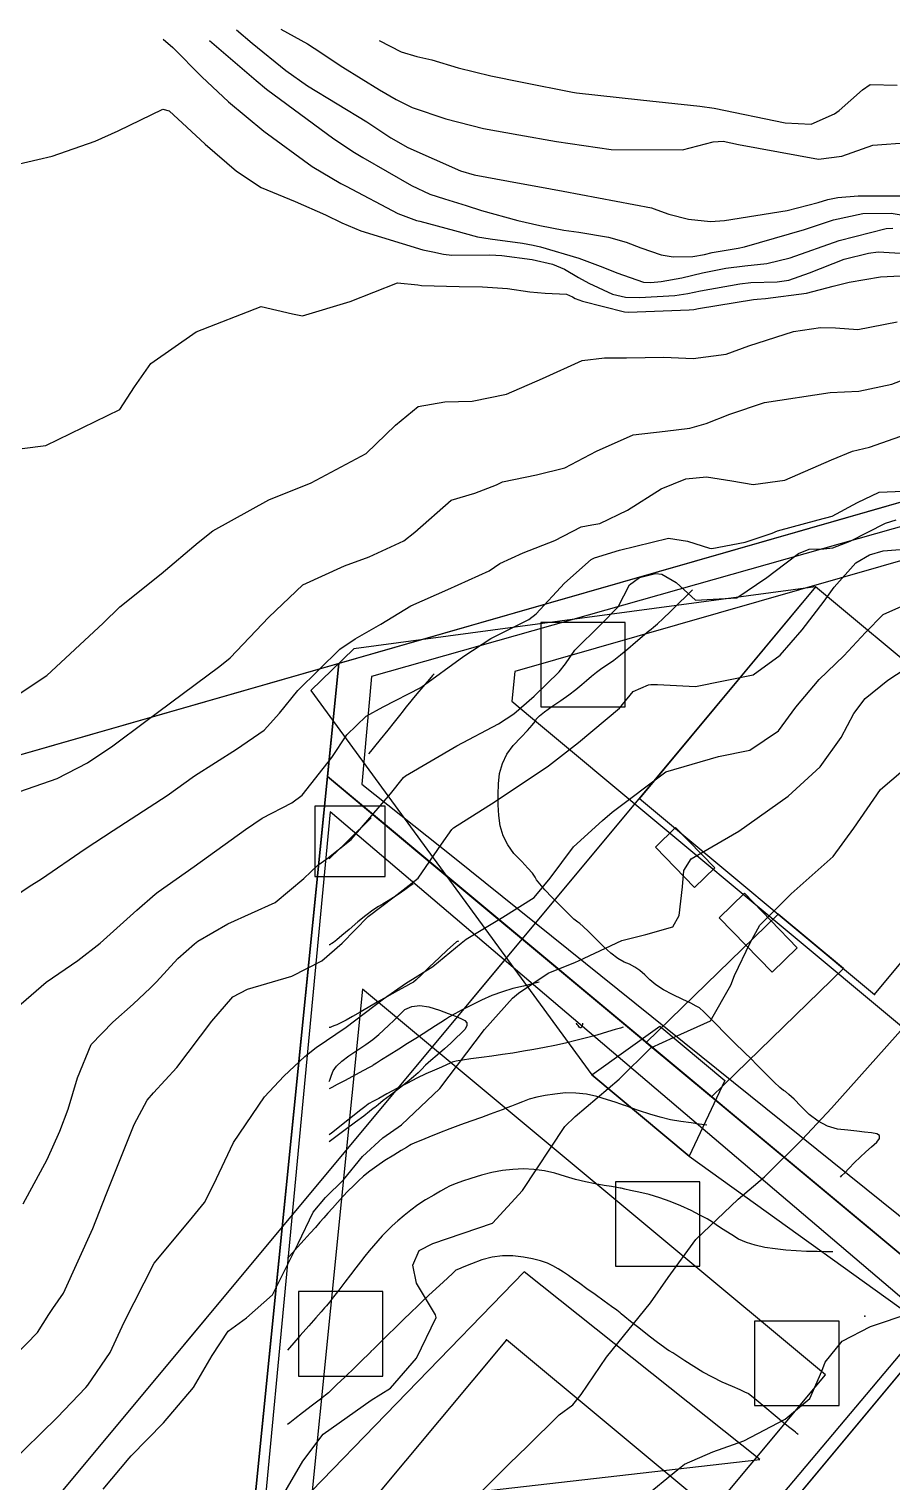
# Model space of a CAD drawing. Header units: feet. Extents: x 1318179 to 1318934, y 422471 to 423299.
# Drawn here: x 1318347 to 1318469.6, y 423088.7 to 423295.1 of the extents above; entities that cross this region are included whole.
import ezdxf

# ---------------------------------------------------------------- set-up
doc = ezdxf.new("R2010")
doc.units = ezdxf.units.FT
for name, color, linetype in [('A-BLDG-OTLN', 3, 'CONTINUOUS'), ('C-DRNG-AREA', 150, 'CONTINUOUS'), ('C-LOD', 30, 'CONTINUOUS'), ('C-PROP', 6, 'CONTINUOUS'), ('C-PVMT', 8, 'CONTINUOUS'), ('C-SWM', 92, 'CONTINUOUS'), ('C-TOPO-MAJR', 32, 'CONTINUOUS'), ('C-TOPO-SPOT', 7, 'CONTINUOUS'), ('C-UTIL', 4, 'CONTINUOUS'), ('L-PLNT-TREE', 90, 'CONTINUOUS'), ('V-PROP-LINE', 7, 'CONTINUOUS')]:
    doc.layers.add(name, color=color, linetype=linetype)

msp = doc.modelspace()

# ---------------------------------------------------------------- linework, layer by layer
at = {"layer": 'A-BLDG-OTLN'}
for points in [[(1318433.69, 423185.84), (1318467.08, 423158), (1318492.12, 423188.04), (1318458.72, 423215.88), (1318433.69, 423185.84)], [(1318386.13, 423074.53), (1318415.28, 423050.23), (1318443.96, 423084.63), (1318414.8, 423108.93), (1318386.13, 423074.53)]]:
    msp.add_lwpolyline(points, close=True, dxfattribs=at)
at = {"layer": 'C-DRNG-AREA'}
for points in [[(1318389.37, 423188.93), (1318402.24, 423178.2), (1318479.06, 423114.18), (1318489.77, 423127.04), (1318498.03, 423136), (1318507.68, 423144.58), (1318518.14, 423152.17), (1318529.3, 423158.68), (1318541.05, 423164.05), (1318551.28, 423167.54), (1318552.58, 423167.98), (1318553.3, 423168.19), (1318531.19, 423245.22), (1318390.98, 423204.99), (1318389.37, 423188.93)], [(1318371.77, 423013.6), (1318385.61, 423002.06), (1318479.06, 423114.19), (1318389.37, 423188.93), (1318371.77, 423013.6)]]:
    msp.add_lwpolyline(points, close=True, dxfattribs=at)
at = {"layer": 'C-LOD'}
for points in [[(1318387.04, 423201.16), (1318426.94, 423146.55), (1318440.76, 423135.03), (1318475.11, 423110.35), (1318476.19, 423111.39), (1318479.06, 423114.18), (1318481.21, 423116.27), (1318492.12, 423188.04), (1318458.72, 423215.88), (1318393.14, 423207.08), (1318387.04, 423201.16)], [(1318450.78, 423091.94), (1318417.31, 423118.61), (1318384.11, 423084.32), (1318450.78, 423091.94)]]:
    msp.add_lwpolyline(points, close=True, dxfattribs=at)
at = {"layer": 'C-PROP'}
for points in [[(1318394.25, 423187.85), (1318407.2, 423177.56), (1318479.91, 423119.11), (1318489.58, 423132.04), (1318496.52, 423140.77), (1318504.41, 423148.37), (1318513.67, 423154.4), (1318524.4, 423159.68), (1318536.06, 423164.34), (1318546.28, 423167.51), (1318547.58, 423167.92), (1318548.3, 423168.11), (1318528.78, 423240.84), (1318395.64, 423203.17), (1318394.25, 423187.85)], [(1318415.57, 423199.63), (1318418.24, 423197.41), (1318471.51, 423153.01), (1318510.3, 423164.16), (1318527.67, 423185), (1318514.18, 423232.02), (1318415.99, 423203.84), (1318415.57, 423199.63)], [(1318390.98, 423204.99), (1318205.86, 423151.87), (1318371.77, 423013.6), (1318390.98, 423204.99)], [(1318374.09, 423018.03), (1318386.66, 423006.95), (1318474.77, 423111.61), (1318389.78, 423183.95), (1318374.09, 423018.03)], [(1318382.2, 423037.45), (1318395.47, 423026.39), (1318460.11, 423103.94), (1318394.38, 423158.72), (1318382.2, 423037.45)], [(1318450.78, 423091.94), (1318417.31, 423118.61), (1318384.11, 423084.32), (1318450.78, 423091.94)]]:
    msp.add_lwpolyline(points, close=True, dxfattribs=at)
for points in [[(1318686.22, 423157.48), (1318672.2, 423165.81), (1318657.25, 423172.32), (1318641.6, 423176.9), (1318625.5, 423179.5), (1318609.2, 423180.06), (1318592.96, 423178.57), (1318577.95, 423175.27), (1318552.58, 423167.99), (1318541.06, 423164.05), (1318529.31, 423158.68), (1318518.14, 423152.17), (1318507.68, 423144.58), (1318498.02, 423135.99), (1318489.77, 423127.04), (1318385.61, 423002.06)], [(1318389.65, 423145.64), (1318389.7, 423145.79), (1318389.81, 423146.09), (1318389.97, 423146.54), (1318390.19, 423147.15), (1318390.67, 423147.8), (1318391.41, 423148.52), (1318392.42, 423149.28), (1318393.7, 423150.1), (1318394.83, 423150.87), (1318395.81, 423151.6), (1318396.66, 423152.29), (1318397.36, 423152.93), (1318398.08, 423153.61), (1318398.82, 423154.31), (1318399.59, 423155.06), (1318400.38, 423155.83), (1318401.35, 423156.29), (1318402.49, 423156.42), (1318403.8, 423156.24), (1318405.3, 423155.74), (1318406.55, 423155.29), (1318407.56, 423154.9), (1318408.34, 423154.57), (1318408.88, 423154.3), (1318409.16, 423153.95), (1318409.16, 423153.53), (1318408.88, 423153.03), (1318408.34, 423152.46), (1318407.68, 423151.81), (1318406.89, 423151.08), (1318405.99, 423150.27), (1318404.96, 423149.38), (1318404.07, 423148.6), (1318403.33, 423147.92), (1318402.72, 423147.34), (1318402.26, 423146.87), (1318401.59, 423146.27), (1318400.71, 423145.54), (1318399.63, 423144.68), (1318398.34, 423143.69), (1318397.32, 423142.91), (1318396.57, 423142.33), (1318396.1, 423141.95), (1318395.9, 423141.78), (1318395.38, 423141.37), (1318394.54, 423140.72), (1318393.37, 423139.85), (1318391.88, 423138.74), (1318390.77, 423137.9), (1318390.02, 423137.35), (1318389.65, 423137.07)], [(1318425.63, 423153.89), (1318425.61, 423153.84), (1318425.59, 423153.73), (1318425.55, 423153.57), (1318425.49, 423153.35), (1318425.41, 423153.24), (1318425.3, 423153.24), (1318425.15, 423153.35), (1318424.98, 423153.57), (1318424.85, 423153.73), (1318424.77, 423153.84), (1318424.72, 423153.89)]]:
    msp.add_lwpolyline(points, dxfattribs=at)
at = {"layer": 'C-PVMT'}
for points in [[(1318435.97, 423178.93), (1318441.54, 423173.18), (1318444.41, 423175.97), (1318438.84, 423181.71), (1318435.97, 423178.93)], [(1318448.6, 423172.37), (1318445.01, 423168.89), (1318452.53, 423161.14), (1318456.12, 423164.62), (1318448.6, 423172.37)], [(1318434.66, 423151.18), (1318443.93, 423143.46), (1318462.69, 423161.66), (1318453.42, 423169.39), (1318434.66, 423151.18)], [(1318440.76, 423135.03), (1318426.94, 423146.55), (1318436.6, 423153.47), (1318445.82, 423145.78), (1318440.76, 423135.03)]]:
    msp.add_lwpolyline(points, close=True, dxfattribs=at)
at = {"layer": 'C-SWM'}
msp.add_lwpolyline([(1318390.98, 423204.99), (1318205.86, 423151.87), (1318371.77, 423013.6), (1318390.98, 423204.99)], close=True, dxfattribs=at)
at = {"layer": 'C-TOPO-MAJR'}
for points in [[(1318376.46, 423294.99), (1318378.68, 423293.12), (1318383.47, 423289.23), (1318386.56, 423287.06), (1318394.97, 423281.93), (1318398.4, 423279.67), (1318400.81, 423278.27), (1318408.3, 423274.96), (1318410.22, 423274.4), (1318415.11, 423273.52), (1318421.08, 423272.43), (1318422.88, 423272.1), (1318435.4, 423269.71), (1318436.19, 423269.45), (1318437.89, 423268.8), (1318440.68, 423268.11), (1318443.78, 423267.79), (1318445.77, 423267.9), (1318454.68, 423269.35), (1318459.09, 423270.49), (1318460.44, 423270.92), (1318461.86, 423271.21), (1318464.78, 423271.42), (1318469.19, 423271.41), (1318471.04, 423271.42)], [(1318382.76, 423295.11), (1318386.53, 423293.03), (1318387.5, 423292.42), (1318391.57, 423289.7), (1318396.8, 423286.5), (1318399.14, 423285.1), (1318401.42, 423283.99), (1318406.22, 423282.34), (1318411.55, 423281.01), (1318416.56, 423280.07), (1318421.94, 423279.15), (1318429.69, 423278.01), (1318439.81, 423277.94), (1318444.18, 423279.08), (1318445.61, 423279.17), (1318447.75, 423278.72), (1318459.15, 423276.62), (1318462.44, 423277.07), (1318466.87, 423278.6), (1318472.02, 423278.98)], [(1318366.07, 423293.69), (1318367.43, 423292.49), (1318371.52, 423288.34), (1318375.35, 423284.76), (1318380.35, 423280.6), (1318387.2, 423275.61), (1318391.29, 423273.2), (1318392.05, 423272.79), (1318399.4, 423268.91), (1318402.02, 423267.94), (1318402.49, 423267.83), (1318407.43, 423266.52), (1318410.7, 423265.62), (1318412.48, 423265.34), (1318417.07, 423264.68), (1318418.59, 423264.43), (1318419.64, 423264.2), (1318425.08, 423262.55), (1318425.83, 423262.29), (1318428.51, 423261.3), (1318430.48, 423260.48), (1318434.29, 423259.17), (1318435.33, 423259.12), (1318436.8, 423259.24), (1318439.74, 423259.77), (1318442.65, 423260.47), (1318445.98, 423261.16), (1318448.65, 423261.5), (1318451.79, 423261.79), (1318455.13, 423262.61), (1318462.06, 423265.08), (1318468.73, 423266.77), (1318469.71, 423266.81)], [(1318372.61, 423293.48), (1318379.26, 423287.8), (1318380.75, 423286.59), (1318390.31, 423279.54), (1318393.24, 423277.59), (1318394.42, 423276.87), (1318401.31, 423272.91), (1318403.93, 423271.68), (1318406.02, 423270.99), (1318409.07, 423270.06), (1318411.25, 423269.35), (1318416.41, 423267.92), (1318419.53, 423267.21), (1318422.95, 423266.57), (1318425.09, 423266.27), (1318429.32, 423265.55), (1318431.82, 423264.86), (1318433.9, 423264.02), (1318436.79, 423263.04), (1318438.48, 423262.78), (1318441.27, 423262.79), (1318442.95, 423263.11), (1318444.04, 423263.37), (1318447.71, 423264.01), (1318448.6, 423264.18), (1318457.16, 423266.66), (1318461.25, 423268), (1318465.41, 423268.91), (1318469.46, 423268.95), (1318474.04, 423268.19)], [(1318396.71, 423293.48), (1318399.84, 423291.88), (1318402.09, 423291.23), (1318404.19, 423290.75), (1318407.93, 423289.59), (1318412.58, 423288.45), (1318417.03, 423287.55), (1318424.2, 423286.15), (1318424.78, 423286.07), (1318433.85, 423285.07), (1318442.27, 423284.17), (1318444.31, 423283.88), (1318454.41, 423281.79), (1318458.11, 423281.61), (1318461.4, 423283.06), (1318462.06, 423283.55), (1318465.37, 423286.49), (1318466.47, 423287.24), (1318470.31, 423287.16)], [(1318342.11, 423275.16), (1318350.29, 423277.04), (1318356.41, 423279.19), (1318359.65, 423280.66), (1318366, 423283.72), (1318366.89, 423283.48), (1318369.43, 423281.17), (1318372.01, 423278.77), (1318376.45, 423274.93), (1318379.99, 423272.61), (1318384.81, 423270.64), (1318389.12, 423268.74), (1318391.41, 423267.61), (1318394.11, 423266.47), (1318402.93, 423263.74), (1318404.37, 423263.48), (1318405.86, 423263.15), (1318407.06, 423263), (1318412.47, 423263.04), (1318414.16, 423262.95), (1318418.46, 423262.36), (1318421.33, 423261.71), (1318423.06, 423260.99), (1318425.06, 423259.81), (1318426.51, 423259.03), (1318429.89, 423257.47), (1318431.72, 423257.04), (1318433.73, 423257), (1318438.74, 423257.26), (1318440.58, 423257.54), (1318442.36, 423257.93), (1318447.94, 423258.94), (1318449.54, 423259.11), (1318453.25, 423259.21), (1318454.94, 423259.45), (1318457.84, 423260.5), (1318462.79, 423262.43), (1318466.24, 423263.3), (1318467.63, 423263.47), (1318471.52, 423263.23)], [(1318346.03, 423235.55), (1318349.39, 423235.96), (1318359.9, 423241.08), (1318361.99, 423244.3), (1318364.3, 423247.61), (1318370.76, 423252.1), (1318379.96, 423255.69), (1318384.41, 423254.67), (1318385.86, 423254.39), (1318392.63, 423256.41), (1318399.35, 423259.07), (1318402.23, 423258.77), (1318402.74, 423258.69), (1318408.09, 423258.54), (1318411.42, 423258.51), (1318414.98, 423258.26), (1318418.13, 423257.79), (1318420.33, 423257.61), (1318423.36, 423257.47), (1318424.21, 423257.06), (1318424.58, 423256.84), (1318425.62, 423256.46), (1318431.56, 423254.97), (1318432.16, 423254.92), (1318440.74, 423255.21), (1318441.43, 423255.3), (1318442.07, 423255.44), (1318449.9, 423256.7), (1318450.42, 423256.75), (1318451.62, 423256.82), (1318457.43, 423257.6), (1318461.24, 423258.58), (1318463.48, 423259.16), (1318467.96, 423259.92), (1318472.73, 423260.16)], [(1318343.59, 423199.36), (1318349.54, 423203.29), (1318357.52, 423210.74), (1318359.89, 423213.03), (1318365.77, 423217.75), (1318371, 423222.17), (1318373.09, 423223.84), (1318381.04, 423228.26), (1318387.09, 423230.65), (1318394.88, 423234.81), (1318399.03, 423238.87), (1318402.25, 423241.48), (1318406.08, 423242.18), (1318409.96, 423242.26), (1318414.8, 423243.26), (1318419.91, 423245.49), (1318425.56, 423248.05), (1318428.72, 423248.43), (1318431.87, 423248.41), (1318437.15, 423248.5), (1318441.35, 423248.34), (1318446.01, 423248.93), (1318449.26, 423250.12), (1318455.59, 423252.15), (1318459.43, 423252.72), (1318461.54, 423252.66), (1318464.72, 423252.44), (1318470.33, 423253.51)], [(1318342.36, 423185.7), (1318351, 423188.67), (1318355.31, 423190.87), (1318358.92, 423193.29), (1318363.61, 423196.79), (1318374.09, 423204.64), (1318375.55, 423205.79), (1318381.06, 423211.56), (1318385.89, 423216.16), (1318391.79, 423218.86), (1318395.31, 423220.15), (1318400.24, 423222.41), (1318401.79, 423223.65), (1318406.98, 423228.22), (1318410.34, 423229.21), (1318413.38, 423230.37), (1318414.26, 423230.8), (1318419.09, 423231.8), (1318423.08, 423232.77), (1318427.58, 423235.17), (1318432.79, 423237.5), (1318437.37, 423238.02), (1318440.85, 423238.4), (1318443.2, 423239.08), (1318446.52, 423240.43), (1318451.45, 423242.09), (1318460.77, 423243.49), (1318464.84, 423243.7), (1318469.54, 423244.68), (1318474.86, 423246.69)], [(1318343.01, 423170.59), (1318347.02, 423173.3), (1318348.78, 423174.43), (1318354.98, 423178.69), (1318358.96, 423181.26), (1318366.62, 423186.27), (1318370.51, 423189.05), (1318376.47, 423192.81), (1318380.39, 423195.55), (1318382.55, 423197.96), (1318385.2, 423201.17), (1318391.12, 423207.02), (1318393.31, 423208.5), (1318396.97, 423210.6), (1318401.21, 423213.18), (1318406.47, 423215.49), (1318412.36, 423218.18), (1318413.88, 423219.18), (1318417.18, 423220.73), (1318421.7, 423222.45), (1318425.43, 423224.41), (1318426.96, 423224.71), (1318428.06, 423224.87), (1318432.01, 423226.76), (1318436.79, 423229.81), (1318440.31, 423231.25), (1318443.22, 423231.53), (1318446.83, 423230.94), (1318449.83, 423230.44), (1318454.36, 423231.03), (1318460.98, 423233.93), (1318463.96, 423235.16), (1318466.4, 423235.73), (1318475.12, 423238.82)], [(1318342.66, 423153.89), (1318349.42, 423159.72), (1318353.94, 423162.82), (1318357.09, 423165.28), (1318362.33, 423169.95), (1318364.9, 423172.21), (1318365.33, 423172.55), (1318370.43, 423176.18), (1318377.74, 423181.43), (1318380.11, 423183.02), (1318384.32, 423185.22), (1318385.8, 423186.31), (1318390.01, 423191.66), (1318392.15, 423194.86), (1318394.86, 423197.52), (1318397.3, 423198.82), (1318402.66, 423201.59), (1318408.76, 423206.03), (1318412.59, 423208.54), (1318418, 423211.23), (1318419.03, 423212.05), (1318423.06, 423216.39), (1318426.84, 423219.76), (1318427.33, 423219.99), (1318430.86, 423221.08), (1318437.83, 423222.81), (1318440.54, 423222.38), (1318443.66, 423221.36), (1318443.98, 423221.35), (1318448.71, 423222.21), (1318452.55, 423223.52), (1318453.31, 423223.83), (1318459.09, 423225.41), (1318461.09, 423225.92), (1318464.69, 423227.87), (1318467.76, 423229.34), (1318472.28, 423229.53)], [(1318346.16, 423128.24), (1318349.57, 423134.53), (1318351.39, 423138.58), (1318352.55, 423141.7), (1318353.9, 423146.13), (1318355.81, 423150.88), (1318358.88, 423154.05), (1318361.77, 423156.63), (1318364.25, 423158.95), (1318365.1, 423159.79), (1318368.15, 423163.1), (1318370.49, 423165.18), (1318370.99, 423165.55), (1318375.22, 423168.04), (1318381.94, 423171.05), (1318386.01, 423174.44), (1318388.04, 423176.35), (1318389.32, 423177.23), (1318392.74, 423179.99), (1318398.33, 423186.48), (1318400.21, 423188.8), (1318400.48, 423189.03), (1318407.78, 423193.28), (1318413.7, 423196.44), (1318415.85, 423197.86), (1318418.75, 423200.34), (1318422.3, 423203.79), (1318423.2, 423204.95), (1318424.54, 423206.91), (1318428.18, 423210.5), (1318430.66, 423213.03), (1318432.28, 423216.18), (1318433.69, 423217.23), (1318435.96, 423217.79), (1318436.87, 423217.7), (1318438.94, 423216.5), (1318441.68, 423213.99), (1318447.51, 423214.33), (1318451.78, 423217.21), (1318454.37, 423219.13), (1318456.27, 423220.61), (1318457.81, 423221.25), (1318459.91, 423221.29), (1318461.15, 423221.44), (1318463.61, 423222.35), (1318468.66, 423224.92), (1318470.16, 423225.41)], [(1318341.6, 423103.26), (1318348.19, 423109.98), (1318349.82, 423112.52), (1318350.38, 423113.37), (1318351.87, 423115.57), (1318356.04, 423124.74), (1318357.93, 423129.57), (1318361.91, 423139.51), (1318363.76, 423142.95), (1318364.69, 423144), (1318367.98, 423147.59), (1318372.96, 423154.2), (1318375.95, 423157.64), (1318378.01, 423158.75), (1318384.31, 423160.57), (1318388.58, 423162.74), (1318391.48, 423165.25), (1318395.15, 423169.08), (1318398.87, 423171.86), (1318402.27, 423174.5), (1318405.58, 423179.34), (1318407.04, 423181.43), (1318407.29, 423181.64), (1318413.23, 423185.38), (1318420.79, 423190.46), (1318425.05, 423193.78), (1318430.86, 423198.66), (1318431.28, 423199.18), (1318432.8, 423201.01), (1318435, 423201.97), (1318435.33, 423202.02), (1318436.28, 423202.02), (1318441.65, 423201.74), (1318449.87, 423203.38), (1318453.67, 423206.2), (1318456.83, 423209.76), (1318459.95, 423213.83), (1318461.35, 423215.83), (1318464.45, 423219.31), (1318466.39, 423220.43), (1318468.32, 423220.99), (1318472.52, 423221.31)], [(1318462.25, 423132.05), (1318462.46, 423132.25), (1318462.86, 423132.66), (1318463.46, 423133.28), (1318464.27, 423134.1), (1318465.07, 423134.88), (1318465.86, 423135.63), (1318466.64, 423136.33), (1318467.41, 423137), (1318467.8, 423137.53), (1318467.8, 423137.93), (1318467.41, 423138.19), (1318466.64, 423138.31), (1318465.69, 423138.44), (1318464.58, 423138.57), (1318463.29, 423138.72), (1318461.82, 423138.87), (1318460.42, 423139.29), (1318459.09, 423139.97), (1318457.83, 423140.92), (1318456.64, 423142.14), (1318455.67, 423143.09), (1318454.94, 423143.77), (1318454.44, 423144.19), (1318454.17, 423144.34), (1318453.64, 423144.78), (1318452.85, 423145.53), (1318451.8, 423146.57), (1318450.48, 423147.91), (1318449.46, 423148.94), (1318448.72, 423149.67), (1318448.28, 423150.09), (1318448.14, 423150.2), (1318447.69, 423150.63), (1318446.94, 423151.38), (1318445.89, 423152.44), (1318444.54, 423153.81), (1318443.49, 423154.87), (1318442.76, 423155.6), (1318442.34, 423156.01), (1318442.23, 423156.1), (1318441.78, 423156.34), (1318440.99, 423156.74), (1318439.87, 423157.28), (1318438.4, 423157.97), (1318437.13, 423158.66), (1318436.05, 423159.36), (1318435.17, 423160.07), (1318434.47, 423160.77), (1318433.76, 423161.37), (1318433.03, 423161.87), (1318432.28, 423162.27), (1318431.51, 423162.56), (1318430.64, 423163.08), (1318429.66, 423163.83), (1318428.59, 423164.8), (1318427.41, 423165.99), (1318426.46, 423166.94), (1318425.73, 423167.62), (1318425.22, 423168.06), (1318424.93, 423168.24), (1318424.39, 423168.7), (1318423.61, 423169.44), (1318422.57, 423170.47), (1318421.28, 423171.78), (1318420.27, 423172.85), (1318419.54, 423173.69), (1318419.09, 423174.28), (1318418.91, 423174.64), (1318418.5, 423175.2), (1318417.86, 423175.94), (1318416.98, 423176.88), (1318415.87, 423178.01), (1318414.99, 423179.23), (1318414.34, 423180.54), (1318413.93, 423181.93), (1318413.74, 423183.42), (1318413.64, 423184.91), (1318413.62, 423186.4), (1318413.68, 423187.89), (1318413.83, 423189.38), (1318414.23, 423190.79), (1318414.87, 423192.12), (1318415.77, 423193.37), (1318416.92, 423194.53), (1318417.82, 423195.49), (1318418.48, 423196.24), (1318418.88, 423196.77), (1318419.05, 423197.09), (1318419.49, 423197.55), (1318420.22, 423198.15), (1318421.24, 423198.88), (1318422.54, 423199.75), (1318423.69, 423200.56), (1318424.67, 423201.31), (1318425.5, 423201.99), (1318426.17, 423202.6), (1318426.87, 423203.2), (1318427.6, 423203.77), (1318428.37, 423204.31), (1318429.16, 423204.84), (1318430.04, 423205.48), (1318431, 423206.22), (1318432.03, 423207.07), (1318433.16, 423208.04), (1318434.08, 423208.83), (1318434.81, 423209.44), (1318435.35, 423209.88), (1318435.69, 423210.14), (1318436.26, 423210.64), (1318437.06, 423211.39), (1318438.09, 423212.37), (1318439.34, 423213.6), (1318440.28, 423214.52), (1318440.9, 423215.13), (1318441.22, 423215.44)], [(1318344.11, 423091.15), (1318351.01, 423097.88), (1318355.05, 423102.14), (1318355.33, 423102.47), (1318358.53, 423107.15), (1318360.5, 423111.44), (1318364.79, 423119.82), (1318369.79, 423125.85), (1318371.94, 423128.42), (1318373.22, 423130.96), (1318376.03, 423136.98), (1318380.44, 423143.43), (1318383.21, 423146.39), (1318386.15, 423149.17), (1318387.78, 423150.44), (1318392.04, 423153.34), (1318397.34, 423157.38), (1318400.49, 423159.52), (1318404.34, 423161.96), (1318408.36, 423165.25), (1318409.1, 423165.83), (1318414.31, 423168.98), (1318418.76, 423171.78), (1318421.04, 423174.49), (1318424.33, 423178.95), (1318428.45, 423182.68), (1318429.81, 423183.88), (1318437.47, 423189.62), (1318444.91, 423191.79), (1318449.36, 423192.69), (1318453.45, 423195.43), (1318455.93, 423198.8), (1318459.21, 423202.7), (1318462.71, 423206.09), (1318465.83, 423209.41), (1318468.34, 423211.94), (1318471.4, 423213.34)], [(1318357.52, 423087.73), (1318361.2, 423092.13), (1318361.5, 423092.44), (1318366.12, 423097.14), (1318370.38, 423102.18), (1318373.03, 423106.72), (1318375.27, 423110.16), (1318377.87, 423112.06), (1318381.59, 423115.33), (1318385.21, 423122.62), (1318387.35, 423127.07), (1318389.13, 423129.15), (1318391.66, 423131.66), (1318394.36, 423134.96), (1318397.23, 423137.61), (1318399.88, 423139.46), (1318405.36, 423144.61), (1318411.69, 423153.02), (1318415.68, 423157.48), (1318416.51, 423158.18), (1318420.75, 423160.99), (1318424.61, 423162.56), (1318425.05, 423162.74), (1318431.2, 423165.64), (1318434.61, 423166.52), (1318438.43, 423167.58), (1318439.36, 423169.22), (1318439.8, 423173.28), (1318440.02, 423175.6), (1318441.07, 423177.24), (1318447.84, 423181.16), (1318454.83, 423186.13), (1318459.36, 423190.34), (1318462.36, 423194.5), (1318464.16, 423197.89), (1318465.77, 423200.04), (1318468.98, 423202.63), (1318472.8, 423205.14)], [(1318404.53, 423203.53), (1318404.31, 423203.27), (1318403.88, 423202.77), (1318403.24, 423202.02), (1318402.37, 423201.01), (1318401.63, 423200.13), (1318401.02, 423199.39), (1318400.53, 423198.78), (1318400.16, 423198.29), (1318399.61, 423197.59), (1318398.88, 423196.68), (1318397.96, 423195.55), (1318396.87, 423194.2), (1318396.05, 423193.19), (1318395.5, 423192.51), (1318395.23, 423192.18)], [(1318381.52, 423084.19), (1318385.88, 423091.67), (1318388.76, 423095.52), (1318395.58, 423100.35), (1318398.36, 423102.04), (1318402.05, 423106.34), (1318404.81, 423112.09), (1318404.74, 423112.46), (1318402.03, 423116.98), (1318401.53, 423119.54), (1318402.43, 423121.61), (1318404.36, 423122.61), (1318412.83, 423125.5), (1318417.07, 423130.12), (1318423.09, 423139.23), (1318424.59, 423140.65), (1318430.84, 423145.93), (1318435.3, 423150.41), (1318438.62, 423151.94), (1318443.79, 423154.25), (1318446.67, 423159.32), (1318447.22, 423160.7), (1318449.41, 423165.31), (1318450.81, 423167.85), (1318455.26, 423172.27), (1318461.2, 423177.57), (1318464.15, 423181.6), (1318467.93, 423187.1), (1318471.17, 423189.83)], [(1318395.61, 423183.09), (1318395.24, 423182.72), (1318394.49, 423182), (1318393.38, 423180.9), (1318391.89, 423179.44), (1318390.77, 423178.35), (1318390.02, 423177.62), (1318389.65, 423177.25), (1318389.65, 423177.25), (1318389.65, 423177.25), (1318389.65, 423177.25), (1318389.65, 423177.25)], [(1318401.57, 423173.72), (1318401.37, 423173.57), (1318400.96, 423173.29), (1318400.36, 423172.85), (1318399.55, 423172.28), (1318398.77, 423171.75), (1318398.03, 423171.28), (1318397.31, 423170.86), (1318396.63, 423170.49), (1318395.81, 423169.95), (1318394.83, 423169.22), (1318393.72, 423168.3), (1318392.45, 423167.21), (1318391.45, 423166.36), (1318390.71, 423165.74), (1318390.22, 423165.36), (1318389.99, 423165.23), (1318389.82, 423165.12), (1318389.71, 423165.05), (1318389.65, 423165.02)], [(1318408.01, 423165.57), (1318407.98, 423165.56), (1318407.92, 423165.53), (1318407.83, 423165.49), (1318407.71, 423165.44), (1318407.25, 423165.05), (1318406.45, 423164.32), (1318405.31, 423163.25), (1318403.84, 423161.84), (1318402.73, 423160.79), (1318401.98, 423160.08), (1318401.6, 423159.73), (1318401.59, 423159.73), (1318401.21, 423159.52), (1318400.46, 423159.1), (1318399.33, 423158.48), (1318397.84, 423157.66), (1318396.46, 423156.88), (1318395.18, 423156.15), (1318394.01, 423155.47), (1318392.95, 423154.84), (1318392.05, 423154.33), (1318391.3, 423153.94), (1318390.72, 423153.66), (1318390.29, 423153.51), (1318389.97, 423153.39), (1318389.76, 423153.31), (1318389.65, 423153.28)], [(1318419.45, 423159.72), (1318419.08, 423159.63), (1318418.33, 423159.45), (1318417.22, 423159.18), (1318415.73, 423158.82), (1318414.24, 423158.37), (1318412.75, 423157.82), (1318411.26, 423157.17), (1318409.77, 423156.43), (1318408.51, 423155.79), (1318407.49, 423155.24), (1318406.7, 423154.79), (1318406.14, 423154.43), (1318405.49, 423154.01), (1318404.75, 423153.54), (1318403.91, 423153), (1318402.97, 423152.4), (1318401.93, 423151.74), (1318400.77, 423151.01), (1318399.51, 423150.21), (1318398.14, 423149.35), (1318397.08, 423148.68), (1318396.33, 423148.21), (1318395.9, 423147.94), (1318395.79, 423147.86), (1318395.32, 423147.6), (1318394.52, 423147.17), (1318393.37, 423146.56), (1318391.88, 423145.77), (1318390.77, 423145.18), (1318390.02, 423144.79), (1318389.65, 423144.59)], [(1318411.46, 423087.56), (1318415.26, 423091.37), (1318417.75, 423093.77), (1318422.32, 423098.27), (1318424.22, 423099.71), (1318425.44, 423101.15), (1318429, 423106.46), (1318435.28, 423114.17), (1318437.79, 423117.8), (1318441.72, 423123.17), (1318447.7, 423128.9), (1318451.44, 423132.06), (1318456.81, 423137.39), (1318460.99, 423141.83), (1318472.75, 423155.05)], [(1318431.37, 423153.32), (1318431, 423153.21), (1318430.25, 423152.99), (1318429.14, 423152.66), (1318427.65, 423152.22), (1318426.16, 423151.81), (1318424.67, 423151.43), (1318423.18, 423151.08), (1318421.69, 423150.75), (1318420.2, 423150.45), (1318418.71, 423150.17), (1318417.22, 423149.91), (1318415.73, 423149.67), (1318414.24, 423149.44), (1318412.75, 423149.23), (1318411.26, 423149.03), (1318409.77, 423148.84), (1318408.58, 423148.67), (1318407.69, 423148.51), (1318407.11, 423148.37), (1318406.83, 423148.24), (1318406.31, 423148.01), (1318405.57, 423147.68), (1318404.59, 423147.24), (1318403.38, 423146.69), (1318402.1, 423146.08), (1318400.75, 423145.4), (1318399.33, 423144.66), (1318397.84, 423143.86), (1318396.68, 423143.23), (1318395.84, 423142.77), (1318395.33, 423142.49), (1318395.15, 423142.38), (1318394.69, 423142.03), (1318393.94, 423141.46), (1318392.92, 423140.65), (1318391.61, 423139.6), (1318390.63, 423138.82), (1318389.98, 423138.29), (1318389.65, 423138.03)], [(1318443.29, 423139.43), (1318442.92, 423139.48), (1318442.18, 423139.58), (1318441.06, 423139.73), (1318439.57, 423139.93), (1318438.09, 423140.2), (1318436.63, 423140.55), (1318435.17, 423140.97), (1318433.73, 423141.47), (1318432.64, 423141.85), (1318431.9, 423142.11), (1318431.5, 423142.25), (1318431.45, 423142.28), (1318431.04, 423142.42), (1318430.27, 423142.67), (1318429.14, 423143.03), (1318427.65, 423143.51), (1318426.16, 423143.82), (1318424.67, 423143.98), (1318423.18, 423143.99), (1318421.69, 423143.84), (1318420.33, 423143.64), (1318419.12, 423143.39), (1318418.04, 423143.09), (1318417.1, 423142.74), (1318416.26, 423142.42), (1318415.52, 423142.13), (1318414.87, 423141.87), (1318414.32, 423141.64), (1318413.53, 423141.34), (1318412.51, 423140.97), (1318411.26, 423140.52), (1318409.77, 423140.01), (1318408.28, 423139.47), (1318406.79, 423138.91), (1318405.3, 423138.33), (1318403.8, 423137.73), (1318402.64, 423137.25), (1318401.79, 423136.89), (1318401.26, 423136.66), (1318401.06, 423136.54), (1318400.59, 423136.26), (1318399.84, 423135.8), (1318398.83, 423135.18), (1318397.54, 423134.38), (1318396.39, 423133.61), (1318395.39, 423132.88), (1318394.52, 423132.19), (1318393.8, 423131.53), (1318393.07, 423130.82), (1318392.32, 423130.07), (1318391.56, 423129.27), (1318390.8, 423128.43), (1318390.09, 423127.64), (1318389.44, 423126.91), (1318388.85, 423126.24), (1318388.32, 423125.62), (1318387.68, 423124.9), (1318386.93, 423124.07), (1318386.08, 423123.13), (1318385.12, 423122.08), (1318384.41, 423121.3), (1318383.93, 423120.77), (1318383.69, 423120.51)], [(1318461.18, 423121.44), (1318460.8, 423121.44), (1318460.06, 423121.45), (1318458.94, 423121.47), (1318457.45, 423121.49), (1318455.96, 423121.56), (1318454.47, 423121.67), (1318452.98, 423121.84), (1318451.49, 423122.05), (1318450.13, 423122.36), (1318448.89, 423122.75), (1318447.79, 423123.24), (1318446.81, 423123.82), (1318445.95, 423124.36), (1318445.21, 423124.84), (1318444.58, 423125.27), (1318444.06, 423125.65), (1318443.31, 423126.11), (1318442.3, 423126.65), (1318441.06, 423127.28), (1318439.57, 423127.98), (1318438.08, 423128.59), (1318436.59, 423129.11), (1318435.1, 423129.55), (1318433.61, 423129.89), (1318432.45, 423130.16), (1318431.61, 423130.35), (1318431.11, 423130.46), (1318430.94, 423130.49), (1318430.48, 423130.57), (1318429.73, 423130.69), (1318428.7, 423130.86), (1318427.39, 423131.08), (1318426.03, 423131.36), (1318424.62, 423131.7), (1318423.18, 423132.12), (1318421.69, 423132.59), (1318420.2, 423132.93), (1318418.71, 423133.13), (1318417.22, 423133.2), (1318415.73, 423133.14), (1318414.24, 423132.97), (1318412.75, 423132.7), (1318411.26, 423132.33), (1318409.77, 423131.85), (1318408.57, 423131.46), (1318407.66, 423131.15), (1318407.05, 423130.92), (1318406.74, 423130.76), (1318406.2, 423130.48), (1318405.46, 423130.05), (1318404.5, 423129.49), (1318403.33, 423128.8), (1318402.23, 423128.08), (1318401.21, 423127.35), (1318400.26, 423126.61), (1318399.38, 423125.84), (1318398.57, 423125.1), (1318397.83, 423124.38), (1318397.15, 423123.68), (1318396.53, 423123), (1318395.92, 423122.29), (1318395.31, 423121.56), (1318394.7, 423120.81), (1318394.1, 423120.03), (1318393.43, 423119.15), (1318392.68, 423118.18), (1318391.87, 423117.12), (1318390.98, 423115.97), (1318390.25, 423115.03), (1318389.67, 423114.3), (1318389.24, 423113.78), (1318388.97, 423113.47), (1318388.47, 423112.9), (1318387.72, 423112.05), (1318386.74, 423110.93), (1318385.52, 423109.53), (1318384.6, 423108.49), (1318383.99, 423107.79), (1318383.69, 423107.44)], [(1318456.26, 423095.5), (1318456.2, 423095.55), (1318456.07, 423095.64), (1318455.87, 423095.79), (1318455.61, 423095.98), (1318455.04, 423096.44), (1318454.16, 423097.15), (1318452.98, 423098.13), (1318451.49, 423099.36), (1318450.36, 423100.29), (1318449.6, 423100.93), (1318449.19, 423101.26), (1318449.15, 423101.29), (1318448.76, 423101.47), (1318448.01, 423101.81), (1318446.91, 423102.29), (1318445.47, 423102.93), (1318444.07, 423103.61), (1318442.72, 423104.34), (1318441.42, 423105.12), (1318440.17, 423105.94), (1318439.17, 423106.59), (1318438.43, 423107.07), (1318437.93, 423107.38), (1318437.69, 423107.52), (1318437.14, 423107.92), (1318436.28, 423108.57), (1318435.1, 423109.47), (1318433.61, 423110.63), (1318432.45, 423111.54), (1318431.62, 423112.2), (1318431.12, 423112.61), (1318430.95, 423112.77), (1318430.49, 423113.13), (1318429.74, 423113.68), (1318428.71, 423114.42), (1318427.39, 423115.36), (1318426.22, 423116.19), (1318425.21, 423116.92), (1318424.35, 423117.55), (1318423.64, 423118.07), (1318422.91, 423118.56), (1318422.17, 423119.01), (1318421.4, 423119.42), (1318420.62, 423119.8), (1318419.66, 423120.13), (1318418.53, 423120.42), (1318417.22, 423120.66), (1318415.73, 423120.85), (1318414.24, 423120.85), (1318412.77, 423120.66), (1318411.3, 423120.28), (1318409.85, 423119.71), (1318408.74, 423119.28), (1318408, 423118.98), (1318407.61, 423118.82), (1318407.58, 423118.79), (1318407.18, 423118.42), (1318406.42, 423117.71), (1318405.3, 423116.66), (1318403.8, 423115.26), (1318402.68, 423114.21), (1318401.92, 423113.49), (1318401.52, 423113.11), (1318401.48, 423113.07), (1318401.09, 423112.69), (1318400.35, 423111.95), (1318399.25, 423110.87), (1318397.79, 423109.45), (1318396.69, 423108.37), (1318395.95, 423107.64), (1318395.56, 423107.26), (1318395.54, 423107.22), (1318395.15, 423106.85), (1318394.4, 423106.12), (1318393.3, 423105.06), (1318391.84, 423103.64), (1318390.73, 423102.57), (1318389.98, 423101.84), (1318389.57, 423101.45), (1318389.52, 423101.41), (1318389.12, 423101.09), (1318388.38, 423100.51), (1318387.28, 423099.67), (1318385.85, 423098.55), (1318384.77, 423097.72), (1318384.05, 423097.16), (1318383.69, 423096.89)], [(1318434.18, 423086.43), (1318439.17, 423090.49), (1318440.09, 423091.27), (1318444.13, 423093.01), (1318448.52, 423094.6), (1318454.38, 423097.67), (1318457.92, 423100.6), (1318459.62, 423104.46), (1318460.08, 423105.74), (1318462.51, 423108.72), (1318466.54, 423110.82), (1318472.31, 423112.77)]]:
    msp.add_lwpolyline(points, dxfattribs=at)
at = {"layer": 'C-TOPO-SPOT'}
for p in [(1318458.72, 423215.88), (1318433.69, 423185.84), (1318458.06, 423165.52), (1318467.08, 423158), (1318439.29, 423147.32), (1318465.73, 423112.27), (1318414.8, 423108.93)]:
    msp.add_point(p, dxfattribs=at)
at = {"layer": 'C-UTIL'}
for points in [[(1318287.68, 423010.65), (1318456.8, 423213.57)], [(1318287.68, 423010.65), (1318450.4, 423205.89)]]:
    msp.add_lwpolyline(points, dxfattribs=at)
at = {"layer": 'L-PLNT-TREE'}
for points in [[(1318419.69, 423198.83), (1318431.69, 423198.83), (1318431.69, 423210.83), (1318419.69, 423210.83), (1318419.69, 423198.83)], [(1318387.6, 423174.72), (1318397.6, 423174.72), (1318397.6, 423184.72), (1318387.6, 423184.72), (1318387.6, 423174.72)], [(1318430.28, 423119.37), (1318442.28, 423119.37), (1318442.28, 423131.37), (1318430.28, 423131.37), (1318430.28, 423119.37)], [(1318385.25, 423103.77), (1318397.25, 423103.77), (1318397.25, 423115.77), (1318385.25, 423115.77), (1318385.25, 423103.77)], [(1318450.06, 423099.59), (1318462.06, 423099.59), (1318462.06, 423111.59), (1318450.06, 423111.59), (1318450.06, 423099.59)]]:
    msp.add_lwpolyline(points, close=True, dxfattribs=at)
at = {"layer": 'V-PROP-LINE'}
for points in [[(1318205.86, 423151.87), (1318906.18, 422568.21), (1318846.87, 423199.56), (1318846.82, 423200.09), (1318730.64, 423223.81), (1318629.46, 423273.42), (1318205.86, 423151.87)], [(1318389.37, 423188.93), (1318402.24, 423178.2), (1318479.06, 423114.18), (1318489.77, 423127.04), (1318498.03, 423136), (1318507.68, 423144.58), (1318518.14, 423152.17), (1318529.3, 423158.68), (1318541.05, 423164.05), (1318551.28, 423167.54), (1318552.58, 423167.98), (1318553.3, 423168.19), (1318531.19, 423245.22), (1318390.98, 423204.99), (1318389.37, 423188.93)], [(1318371.77, 423013.6), (1318385.61, 423002.06), (1318479.06, 423114.19), (1318389.37, 423188.93), (1318371.77, 423013.6)]]:
    msp.add_lwpolyline(points, close=True, dxfattribs=at)

doc.saveas('drawing.dxf')
